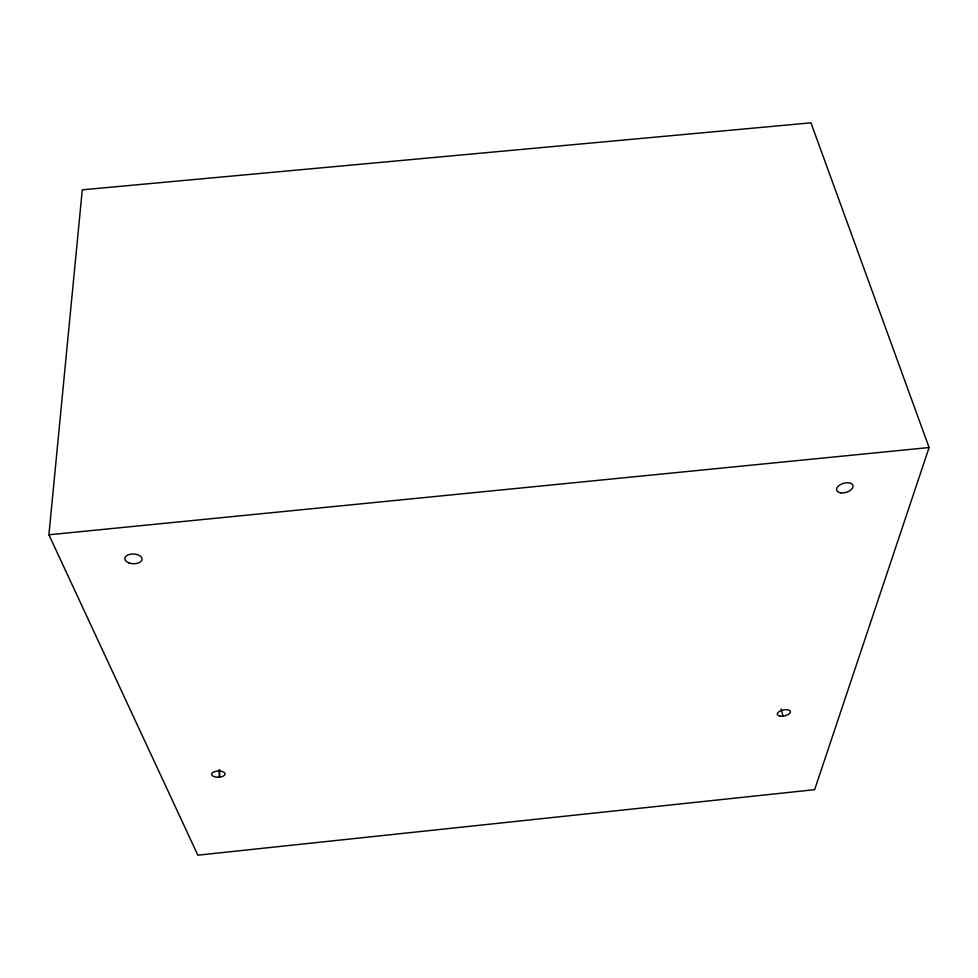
<?xml version="1.0" encoding="UTF-8"?>
<svg xmlns="http://www.w3.org/2000/svg" width="978" height="978" viewBox="0 0 978 978"><rect width="100%" height="100%" fill="white"/><g stroke="black" fill="none" stroke-linecap="round" stroke-linejoin="round"><path stroke-width="1.47" d="M219.121 777.168A6.76 3.093 -1.7 0 1 212.067 775.407L211.627 774.637A6.76 3.093 -1.7 0 1 217.397 771.08A6.76 3.093 -1.7 0 1 225.001 773.476A6.76 3.093 -1.7 0 1 219.524 777.131L219.194 769.723M219.524 777.131L219.585 769.686M48.9 534.783L82.274 189.818L810.945 122.825L929.1 447.533L814.637 789.674L197.849 855.175L48.9 534.783L929.1 447.533M781.202 708.964L782.999 716.128M128.79 562.815A8.606 4.853 2.3 0 0 142.03 559.306A8.606 4.853 2.3 0 0 129.463 554.428A8.606 4.853 2.3 0 0 128.79 562.815M841.373 492.924A8.496 4.707 -16.3 0 0 853.06 485.773A8.496 4.707 -16.3 0 0 840.065 484.831A8.496 4.707 -16.3 0 0 841.373 492.924M779.845 716.043A6.675 3.032 -12 0 0 790.371 712.253A6.675 3.032 -12 0 0 781.385 710.48A6.675 3.032 -12 0 0 779.845 716.043"/></g></svg>
